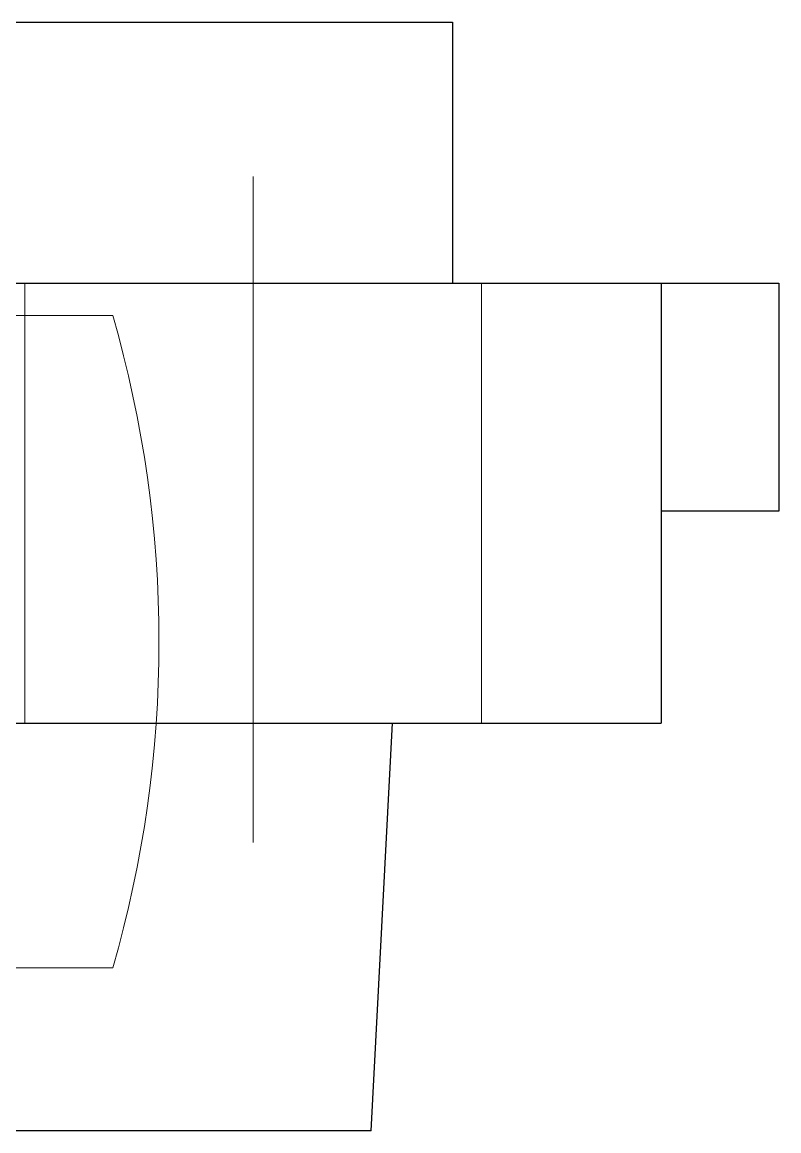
# Model space of a CAD drawing. Header units: millimetres. Extents: x 0 to 38884, y -3675 to 8056.
# Drawn here: x 9710.36 to 9733.56, y -1241.27 to -1207.27 of the extents above; entities that cross this region are included whole.
import ezdxf

# ---------------------------------------------------------------- set-up
doc = ezdxf.new("R2010")
doc.units = ezdxf.units.MM
doc.header["$LTSCALE"] = 2.4
doc.linetypes.add('CENTER2', pattern=[28.575, 19.05, -3.175, 3.175, -3.175])
doc.linetypes.add('HIDDEN', pattern=[9.525, 6.35, -3.175])
doc.layers.add('04_HIDDEN', color=2, linetype='HIDDEN', lineweight=13)
doc.layers.add('05_CENTER', color=4, linetype='CENTER2', lineweight=13)
doc.layers.add('10_DRAFT', color=8, linetype='Continuous', lineweight=0, plot=False)

# ---------------------------------------------------------------- blocks, each defined once
blk = doc.blocks.new('MUCFC207a_1')
at = {"color": 0}
for p, q in [((-45, 8), (45, 8)), ((45, 8), (45, 0)), ((-55, 0), (55, 0)), ((51.391, 0), (51.391, -13.5)), ((55, 0), (55, -7)), ((55, -7), (51.391, -7)), ((16.786, -13.5), (51.391, -13.5)), ((42.5, -26), (43.158, -13.5)), ((42.5, -26), (-42.5, -26))]:
    blk.add_line(p, q, dxfattribs=at)
at = {"layer": '04_HIDDEN', "color": 0}
for p, q in [((31.891, 0), (31.891, -13.5)), ((45.891, 0), (45.891, -13.5))]:
    blk.add_line(p, q, dxfattribs=at)
at = {"layer": '05_CENTER', "color": 0}
blk.add_line((38.891, -17.158), (38.891, 3.272), dxfattribs=at)
at = {"layer": '10_DRAFT'}
for p, q in [((34.583, -1), (-34.583, -1)), ((34.583, -21), (-34.583, -21))]:
    blk.add_line(p, q, dxfattribs=at)
blk.add_arc((0, -11), 36, 343.8724, 16.1276, dxfattribs=at)

msp = doc.modelspace()

# ---------------------------------------------------------------- block references
at = {"color": 4}
msp.add_blockref('MUCFC207a_1', (9678.5568, -1215.2679), dxfattribs=at)

doc.saveas('drawing.dxf')
